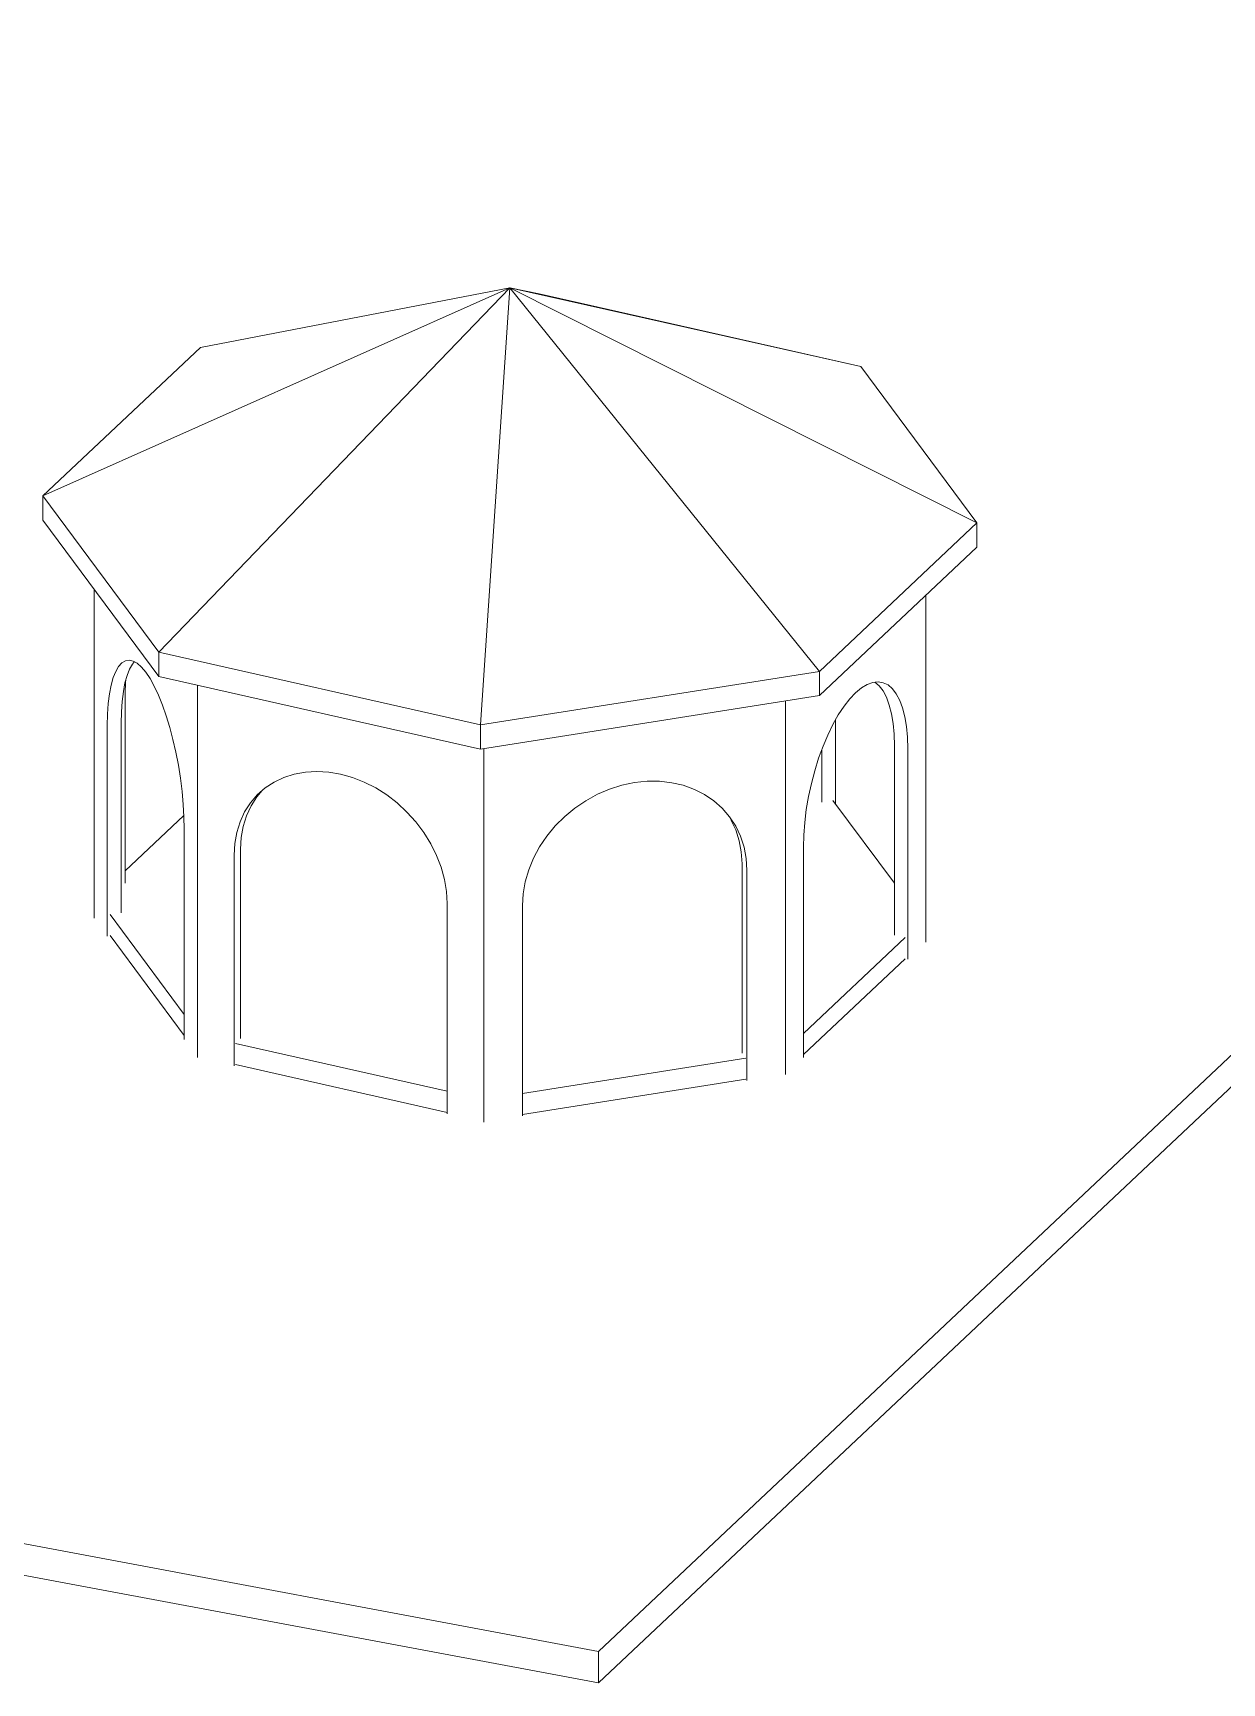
# Model space of a CAD drawing. Header units: millimetres. Extents: x -37866 to 44733, y -22737 to 33386.
# Drawn here: x -542 to 9484, y -22737 to -8825 of the extents above; entities that cross this region are included whole.
import ezdxf

# ---------------------------------------------------------------- set-up
doc = ezdxf.new("R2010")
doc.units = ezdxf.units.MM
for name, color, linetype, lineweight in [('A-FLOR', 192, 'Continuous', 9), ('A-ROOF', 132, 'Continuous', 9), ('I-WALL', 2, 'Continuous', 9), ('S-FNDN', 32, 'Continuous', 9)]:
    doc.layers.add(name, color=color, linetype=linetype, lineweight=lineweight)

msp = doc.modelspace()

# ---------------------------------------------------------------- linework, layer by layer
at = {"layer": 'A-FLOR'}
for p, q in [((4227, -22471), (44689, 15651)), ((44678, 15375), (4227, -22737)), ((-32194, -15647), (4227, -22471)), ((4227, -22737), (-32194, -15913)), ((4227, -22471), (4227, -22737))]:
    msp.add_line(p, q, dxfattribs=at)
at = {"layer": 'A-ROOF'}
for p, q in [((3480, -10974), (-459, -12727)), ((520, -14046), (3480, -10974)), ((870, -11476), (3480, -10974)), ((3480, -10974), (3232, -14658)), ((6090, -14207), (3480, -10974)), ((7418, -12955), (3480, -10974)), ((6439, -11637), (3480, -10974)), ((3727, -11024), (3480, -10974)), ((6439, -11637), (3727, -11024)), ((870, -11476), (-459, -12727)), ((7418, -12955), (6439, -11637)), ((-459, -12727), (520, -14046)), ((-459, -12932), (-459, -12727)), ((520, -14251), (-459, -12932)), ((6090, -14207), (7418, -12955)), ((7418, -13160), (7418, -12955)), ((7418, -13160), (6090, -14412)), ((520, -14046), (3232, -14658)), ((520, -14046), (520, -14251)), ((3232, -14863), (520, -14251)), ((3232, -14658), (6090, -14207)), ((6090, -14412), (6090, -14207)), ((6090, -14412), (3232, -14863)), ((3232, -14863), (3232, -14658))]:
    msp.add_line(p, q, dxfattribs=at)
at = {"layer": 'I-WALL'}
for p, q in [((-27, -13514), (-27, -16289)), ((6986, -13567), (6986, -16492)), ((845, -14324), (845, -17462)), ((236, -15994), (236, -14397)), ((5803, -14457), (5803, -17606)), ((85, -16439), (85, -14665)), ((202, -14646), (202, -16243)), ((6226, -14615), (6226, -15325)), ((3260, -14859), (3260, -18008)), ((6109, -15310), (6109, -14871)), ((6723, -16432), (6723, -14835)), ((6834, -14860), (6834, -16634)), ((733, -15538), (733, -17312)), ((1209, -15706), (1209, -17303)), ((5955, -17463), (5955, -15689)), ((1154, -17532), (1154, -15758)), ((5437, -17426), (5437, -15829)), ((5477, -15883), (5477, -17657)), ((2950, -16164), (2950, -17938)), ((3585, -17956), (3585, -16182))]:
    msp.add_line(p, q, dxfattribs=at)
for points in [[(85, -14665, 0), (87, -14568, 0), (93, -14478, 0), (103, -14396, 0), (117, -14323, 0), (135, -14259, 0), (156, -14207, 0), (180, -14165, 0), (207, -14135, 0), (237, -14118, 0), (269, -14112, 0), (302, -14120, 0), (337, -14139, 0), (373, -14171, 0), (409, -14214, 0)], [(315, -14125, 0), (297, -14147, 0), (273, -14188, 0), (252, -14241, 0), (234, -14304, 0), (221, -14378, 0), (211, -14460, 0), (204, -14549, 0), (202, -14646, 0)], [(236, -14397, 0), (239, -14295, 0), (240, -14285, 0)], [(409, -14214, 0), (445, -14268, 0), (481, -14333, 0), (516, -14408, 0), (550, -14491, 0), (582, -14582, 0), (611, -14680, 0), (638, -14782, 0), (662, -14889, 0), (684, -14999, 0), (701, -15109, 0), (715, -15220, 0), (725, -15329, 0), (731, -15435, 0), (733, -15538, 0)], [(6394, -14387, 0), (6444, -14346, 0), (6492, -14317, 0), (6540, -14300, 0), (6585, -14295, 0), (6628, -14303, 0), (6669, -14322, 0), (6705, -14354, 0), (6738, -14397, 0), (6767, -14452, 0), (6791, -14516, 0), (6810, -14590, 0), (6823, -14673, 0), (6832, -14763, 0), (6834, -14860, 0)], [(6723, -14835, 0), (6720, -14738, 0), (6712, -14648, 0), (6698, -14565, 0), (6679, -14491, 0), (6656, -14426, 0), (6627, -14372, 0), (6594, -14329, 0), (6558, -14298, 0)], [(5955, -15689, 0), (5957, -15587, 0), (5966, -15481, 0), (5979, -15373, 0), (5998, -15263, 0), (6022, -15153, 0), (6051, -15045, 0), (6083, -14940, 0), (6120, -14839, 0), (6160, -14744, 0), (6204, -14655, 0), (6249, -14574, 0), (6297, -14502, 0), (6345, -14439, 0), (6394, -14387, 0)], [(1154, -15758, 0), (1160, -15660, 0), (1177, -15565, 0), (1204, -15476, 0), (1243, -15393, 0), (1292, -15317, 0), (1350, -15249, 0), (1417, -15190, 0), (1492, -15141, 0), (1574, -15102, 0), (1662, -15073, 0), (1756, -15056, 0), (1852, -15051, 0), (1952, -15056, 0), (2052, -15074, 0)], [(2052, -15074, 0), (2153, -15102, 0), (2252, -15141, 0), (2349, -15190, 0), (2442, -15249, 0), (2530, -15317, 0), (2612, -15394, 0), (2687, -15477, 0), (2754, -15566, 0), (2813, -15661, 0), (2861, -15759, 0), (2900, -15859, 0), (2928, -15961, 0), (2945, -16063, 0), (2950, -16164, 0)], [(3585, -16182, 0), (3591, -16082, 0), (3609, -15981, 0), (3638, -15881, 0), (3679, -15782, 0), (3730, -15687, 0), (3792, -15596, 0), (3862, -15511, 0), (3942, -15432, 0), (4028, -15361, 0), (4121, -15298, 0), (4219, -15244, 0), (4321, -15201, 0), (4425, -15168, 0), (4531, -15145, 0)], [(4531, -15145, 0), (4637, -15134, 0), (4742, -15134, 0), (4844, -15146, 0), (4942, -15168, 0), (5035, -15202, 0), (5121, -15246, 0), (5200, -15299, 0), (5271, -15362, 0), (5332, -15434, 0), (5384, -15513, 0), (5424, -15598, 0), (5454, -15689, 0), (5471, -15785, 0), (5477, -15883, 0)], [(1392, -15211, 0), (1346, -15265, 0), (1298, -15342, 0), (1259, -15425, 0), (1231, -15514, 0), (1214, -15608, 0), (1209, -15706, 0)], [(5437, -15829, 0), (5431, -15730, 0), (5414, -15635, 0), (5384, -15544, 0), (5344, -15459, 0)]]:
    msp.add_polyline3d(points, dxfattribs=at)
at = {"layer": 'S-FNDN'}
for p, q in [((6723, -15994), (6203, -15295)), ((730, -15423), (236, -15889)), ((108, -16258), (733, -17100)), ((733, -17278), (108, -16435)), ((5955, -17261), (6813, -16452)), ((6813, -16630), (5955, -17438)), ((1165, -17345), (2950, -17748)), ((2950, -17926), (1165, -17522)), ((3585, -17767), (5470, -17469)), ((5470, -17647), (3585, -17945))]:
    msp.add_line(p, q, dxfattribs=at)

doc.saveas('drawing.dxf')
